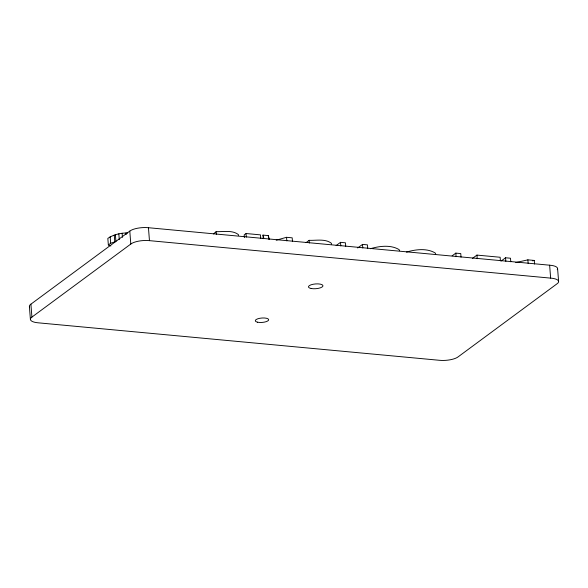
<?xml version="1.0" encoding="UTF-8"?>
<svg xmlns="http://www.w3.org/2000/svg" width="588" height="588" viewBox="0 0 588 588"><rect width="100%" height="100%" fill="white"/><g stroke="black" fill="none" stroke-linecap="round" stroke-linejoin="round"><path stroke-width="0.88" d="M127.567 232.98C120.761 232.892 113.477 234.524 107.832 238.383L108.354 244.983L110.86 245.975M108.354 244.983L110.684 243.263L115.924 241.506L115.402 234.906M29.628 307.193A13.715 4.513 -4.5 0 1 30.907 304.158L129.794 231.113A13.627 4.483 -4.5 0 1 148.448 227.718L549.633 265.195A13.37 4.395 -4.5 0 1 557.255 269.694M31.921 317.094L130.808 244.042A13.627 4.483 -4.5 0 1 149.462 240.646L550.647 278.124A13.37 4.395 -4.5 0 1 556.954 283.85L458.067 356.901A13.759 4.528 -4.5 0 1 439.412 360.29L38.235 322.819A13.715 4.513 -4.5 0 1 31.921 317.094L30.907 304.158M238.485 235.398L238.39 234.583C232.319 229.864 223.322 231.922 216.141 231.643L213.437 233.928M260.741 238.449L260.455 234.869L246.063 233.524L244.189 234.906L244.402 237.596M306.098 242.587L309.156 240.33C316.329 240.61 325.326 238.552 331.397 243.278L331.492 244.086M336.108 245.6L340.511 242.344L345.443 242.807L345.729 246.394M357.673 247.974L362.509 244.402L367.441 244.865L367.721 248.445M452.143 255.831L455.818 253.119L460.749 253.582L461.029 257.162M472.539 258.345L476.941 255.089L500.131 257.257L500.41 260.844M501.16 261.021L505.562 257.764L510.494 258.228L510.774 261.807M370.389 248.717C379.458 246.049 390.63 244.571 399.076 249.584L399.62 250.767M406.477 252.09C415.547 249.422 426.719 247.945 435.164 252.95L435.715 254.141M276.191 240.198L286.54 237.302L292.192 237.831L292.471 241.418M515.757 262.579L527.877 259.852L534.279 260.447L534.558 264.034M532.515 260.837L534.279 260.447M263.255 238.684L262.976 235.104L268.304 235.604L269.458 239.529M262.976 235.104L263.755 237.471M557.586 268.459L558.6 281.387M549.633 265.195L550.647 278.124M527.877 259.852L528.156 263.431M505.562 257.764L505.842 261.351M476.941 255.089L477.221 258.676M455.818 253.119L456.097 256.699M362.509 244.402L362.789 247.989M340.511 242.344L340.797 245.931M309.156 240.33L309.361 243.02M286.54 237.302L286.819 240.889M268.304 235.604L268.584 239.184M246.063 233.524L246.343 237.111M216.141 231.643L216.355 234.333M148.448 227.718L149.462 240.646M129.794 231.113L130.808 244.042M126.045 232.841L126.177 234.487M122.113 233.223L122.436 237.346M118.835 233.818L119.283 239.588M114.263 235.112L114.785 241.712M110.162 236.663L110.684 243.263M29.4 306.605L30.414 319.534M257.559 322.202A6.733 2.212 -4.5 0 0 268.569 320.203A6.733 2.212 -4.5 0 0 259.837 318.277A6.733 2.212 -4.5 0 0 257.559 322.202M311.155 288.502A7.277 2.389 -4.5 0 0 322.878 286.187A7.277 2.389 -4.5 0 0 313.103 284.261A7.277 2.389 -4.5 0 0 311.155 288.502"/></g></svg>
